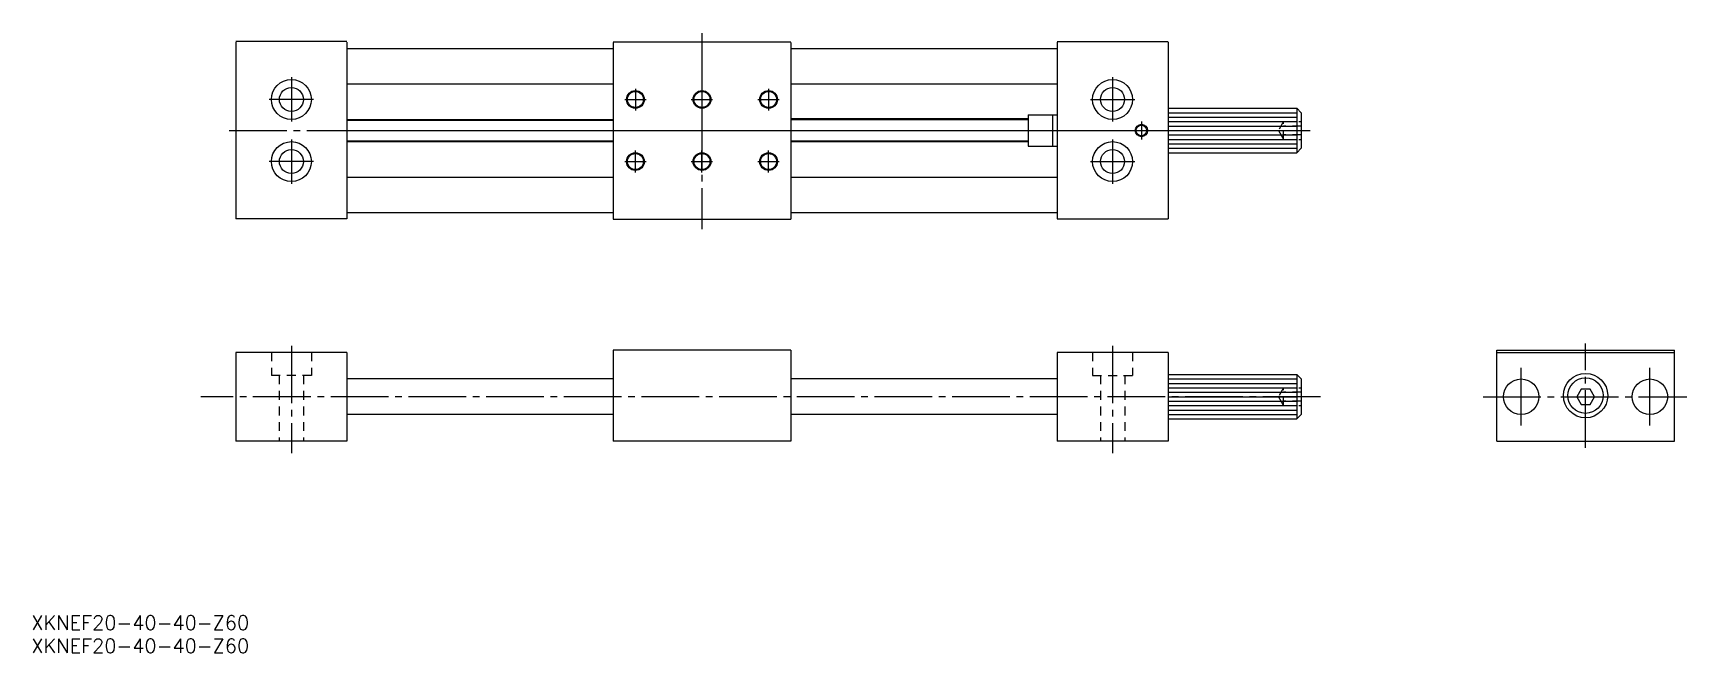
# Model space of a CAD drawing. Extents: x -56 to 317, y 20 to 159.
import ezdxf

# ---------------------------------------------------------------- set-up
doc = ezdxf.new("R2010")
doc.units = 0
doc.linetypes.add('CENTER', pattern=[17.5, 13, -1.5, 1.5, -1.5])
doc.linetypes.add('DASHED', pattern=[3.5, 2, -1.5])
doc.layers.get('0').update_dxf_attribs({"linetype": 'CONTINUOUS'})
doc.layers.add('CENTER', color=1, linetype='CENTER')
doc.styles.get("Standard").update_dxf_attribs({"font": 'txt.shx', "bigfont": 'extfont.shx'})

msp = doc.modelspace()

# ---------------------------------------------------------------- linework, layer by layer
at = {"color": 7, "linetype": 'CONTINUOUS'}
for p, q in [((15, 157.45), (-10, 157.45)), ((-10, 157.26), (-10, 117.45)), ((15, 157.26), (15, 117.45)), ((75, 157.36), (115, 157.36)), ((75, 157.17), (75, 117.36)), ((115, 157.17), (115, 117.36)), ((175, 157.45), (200, 157.45)), ((175, 157.26), (175, 117.45)), ((200, 157.26), (200, 117.45)), ((15, 155.85), (75, 155.85)), ((115, 155.85), (175, 155.85)), ((15, 147.85), (75, 147.85)), ((115, 147.85), (175, 147.85)), ((200, 142.36), (229, 142.36)), ((229, 142.36), (230, 141.36)), ((229, 142.36), (229, 132.36)), ((15, 139.86), (75, 139.86)), ((115, 140.06), (168.5, 140.06)), ((168.5, 140.86), (168.5, 133.86)), ((168.5, 140.86), (175, 140.86)), ((174, 140.86), (174, 133.86)), ((230, 141.36), (230, 133.36)), ((15, 134.86), (75, 134.86)), ((115, 134.86), (168.5, 134.86)), ((168.5, 133.86), (175, 133.86)), ((200, 132.36), (229, 132.36)), ((230, 133.36), (229, 132.36)), ((15, 126.87), (75, 126.87)), ((115, 126.87), (175, 126.87)), ((15, 117.45), (-10, 117.45)), ((15, 118.87), (75, 118.87)), ((75, 117.36), (115, 117.36)), ((115, 118.87), (175, 118.87)), ((175, 117.45), (200, 117.45)), ((15, 87.34), (-10, 87.34)), ((-10, 87.34), (-10, 67.34)), ((15, 87.34), (15, 67.34)), ((115, 87.84), (75, 87.84)), ((75, 87.84), (75, 67.34)), ((115, 87.84), (115, 67.34)), ((200, 87.34), (175, 87.34)), ((175, 87.34), (175, 67.34)), ((200, 87.34), (200, 67.34)), ((274.06, 87.84), (314.06, 87.84)), ((274.06, 67.34), (274.06, 87.84)), ((274.06, 87.34), (314.06, 87.34)), ((314.06, 67.34), (314.06, 87.84)), ((200, 82.34), (229, 82.34)), ((229, 82.34), (230, 81.34)), ((229, 82.34), (229, 72.34)), ((75, 81.34), (15, 81.34)), ((175, 81.34), (115, 81.34)), ((230, 81.34), (230, 73.34)), ((75, 73.34), (15, 73.34)), ((175, 73.34), (115, 73.34)), ((200, 72.34), (229, 72.34)), ((230, 73.34), (229, 72.34)), ((15, 67.34), (-10, 67.34)), ((115, 67.34), (75, 67.34)), ((200, 67.34), (175, 67.34)), ((274.06, 67.34), (314.06, 67.34))]:
    msp.add_line(p, q, dxfattribs=at)
at = {"color": 3, "linetype": 'CONTINUOUS'}
for p, q in [((15, 139.66), (75, 139.66)), ((115, 139.86), (168.5, 139.86)), ((200, 141.36), (229, 141.36)), ((200, 140.36), (229, 140.36)), ((200, 139.36), (229, 139.36)), ((200, 138.36), (229, 138.36)), ((15, 135.06), (75, 135.06)), ((115, 135.06), (168.5, 135.06)), ((200, 137.36), (229, 137.36)), ((200, 136.36), (229, 136.36)), ((200, 135.36), (229, 135.36)), ((200, 134.36), (229, 134.36)), ((200, 133.36), (229, 133.36)), ((200, 81.34), (229, 81.34)), ((200, 80.34), (229, 80.34)), ((200, 79.34), (229, 79.34)), ((200, 78.34), (229, 78.34)), ((200, 77.34), (229, 77.34)), ((200, 76.34), (229, 76.34)), ((200, 75.34), (229, 75.34)), ((200, 74.34), (229, 74.34)), ((200, 73.34), (229, 73.34))]:
    msp.add_line(p, q, dxfattribs=at)
at = {"color": 3, "linetype": 'DASHED'}
for p, q in [((226, 139.36), (224.85, 137.36)), ((226, 135.36), (226, 139.36)), ((226, 139.36), (230, 139.36)), ((230, 138.36), (226, 138.36)), ((224.85, 137.36), (226, 135.36)), ((230, 136.36), (226, 136.36)), ((226, 135.36), (230, 135.36)), ((-2, 87.34), (-2, 82.14)), ((7, 87.34), (7, 82.14)), ((183, 87.34), (183, 82.14)), ((192, 87.34), (192, 82.14)), ((7, 82.14), (-2, 82.14)), ((-0.25, 82.14), (-0.25, 67.34)), ((5.25, 82.14), (5.25, 67.34)), ((183, 82.14), (192, 82.14)), ((184.75, 82.14), (184.75, 67.34)), ((190.25, 82.14), (190.25, 67.34)), ((226, 79.34), (224.85, 77.34)), ((226, 75.34), (226, 79.34)), ((226, 79.34), (230, 79.34)), ((230, 78.34), (226, 78.34)), ((224.85, 77.34), (226, 75.34)), ((230, 76.34), (226, 76.34)), ((226, 75.34), (230, 75.34))]:
    msp.add_line(p, q, dxfattribs=at)
at = {"color": 3, "linetype": 'CONTINUOUS'}
msp.add_lwpolyline([(293.06, 79.07), (292.06, 77.34), (293.06, 75.61), (295.06, 75.61), (296.06, 77.34), (295.06, 79.07)], close=True, dxfattribs=at)
for centre, radius in [((2.5, 144.36), 4.5), ((80, 144.36), 2), ((95, 144.36), 2), ((110.01, 144.36), 2), ((187.5, 144.36), 4.5), ((194, 137.36), 1.4), ((194, 137.36), 1.4), ((2.5, 130.36), 4.5), ((187.5, 130.36), 4.5), ((80, 130.36), 2), ((95, 130.36), 2), ((110.01, 130.36), 2)]:
    msp.add_circle(centre, radius, dxfattribs=at)
at = {"color": 7, "linetype": 'CONTINUOUS'}
for centre, radius in [((2.5, 144.36), 2.7), ((80, 144.36), 1.8), ((95, 144.36), 1.8), ((110.01, 144.36), 1.8), ((187.5, 144.36), 2.7), ((194, 137.36), 1.2), ((194, 137.36), 1.2), ((2.5, 130.36), 2.7), ((80, 130.36), 1.8), ((95, 130.36), 1.8), ((110.01, 130.36), 1.8), ((187.5, 130.36), 2.7), ((294.06, 77.59), 5), ((279.56, 77.34), 4), ((294.06, 77.59), 4), ((308.56, 77.34), 4)]:
    msp.add_circle(centre, radius, dxfattribs=at)
at = {"layer": 'CENTER', "color": 1, "linetype": 'CENTER'}
for p, q in [((95, 159.33), (95, 115.09)), ((2.5, 149.36), (2.5, 139.36)), ((187.5, 149.36), (187.5, 139.36)), ((80, 146.79), (80, 141.87)), ((95, 146.79), (95, 141.87)), ((110.01, 146.79), (110.01, 141.87)), ((7.5, 144.36), (-2.5, 144.36)), ((77.6, 144.36), (82.4, 144.36)), ((92.6, 144.36), (97.4, 144.36)), ((107.6, 144.36), (112.4, 144.36)), ((182.5, 144.36), (192.5, 144.36)), ((194, 139.36), (194, 135.36)), ((-11.54, 137.36), (232.03, 137.36)), ((2.5, 135.36), (2.5, 125.36)), ((15, 137.36), (232.03, 137.36)), ((187.5, 135.36), (187.5, 125.36)), ((192, 137.36), (196, 137.36)), ((80, 127.92), (80, 132.85)), ((95, 127.92), (95, 132.85)), ((110.01, 127.92), (110.01, 132.85)), ((7.5, 130.36), (-2.5, 130.36)), ((77.6, 130.36), (82.4, 130.36)), ((92.6, 130.36), (97.4, 130.36)), ((107.6, 130.36), (112.4, 130.36)), ((182.5, 130.36), (192.5, 130.36)), ((2.5, 88.85), (2.5, 64.62)), ((187.5, 88.85), (187.5, 64.62)), ((294.06, 65.84), (294.06, 89.34)), ((279.56, 70.84), (279.56, 83.84)), ((308.56, 70.84), (308.56, 83.84)), ((234.35, 77.34), (-17.93, 77.34)), ((270.96, 77.34), (316.89, 77.34))]:
    msp.add_line(p, q, dxfattribs=at)

# ---------------------------------------------------------------- texts
at = {"color": 7, "linetype": 'CONTINUOUS'}
for p in [(-56.11, 24.79), (-56.11, 19.57)]:
    msp.add_text('XKNEF20-40-40-Z60', height=3.2, dxfattribs=at).set_placement(p)

doc.saveas('drawing.dxf')
